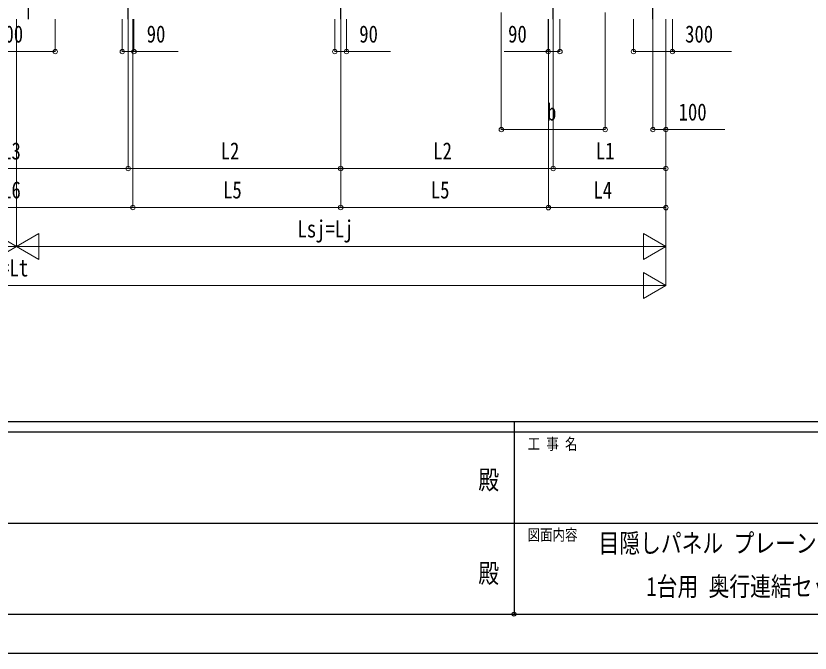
# Model space of a CAD drawing. Units: millimetres, scale not verified. Extents: x -16820 to 16820, y -11880 to 11880.
# Drawn here: x -3856 to 2261, y -11880 to -6975 of the extents above; entities that cross this region are included whole.
import ezdxf
from ezdxf.enums import TextEntityAlignment as Align

# ---------------------------------------------------------------- set-up
doc = ezdxf.new("R2010")
doc.units = ezdxf.units.MM
doc.header["$LTSCALE"] = 60
doc.header["$PDMODE"] = 32
doc.header["$PDSIZE"] = 30
for name, color, linetype in [('0-2_USER1', 3, 'Continuous'), ('0-4_YKK_12', 2, 'Continuous'), ('0-8_YKK_ZWAK', 7, 'Continuous')]:
    doc.layers.add(name, color=color, linetype=linetype)
doc.layers.add('0-7_YKK_D', color=6, linetype='Continuous', lineweight=18)
doc.styles.add('ＭＳ ゴシック', font='')
doc.styles.get('ＭＳ ゴシック').set_extended_font_data('MS Gothic')

msp = doc.modelspace()

# ---------------------------------------------------------------- linework, layer by layer
at = {"layer": '0-4_YKK_12'}
for p, q in [((-2991.92, -7000), (-2991.92, -3379.97)), ((-1354.92, -7000), (-1354.92, -3379.97)), ((282.08, -7000), (282.08, -3379.97)), ((-3759.92, -7000), (-3759.92, -3752.5)), ((1050.08, -7000), (1050.08, -3752.5))]:
    msp.add_line(p, q, dxfattribs=at)
at = {"layer": '0-7_YKK_D'}
for p, q in [((-117.78, -6950), (-117.78, -7851)), ((682.22, -6950), (682.22, -7851)), ((-3852.92, -7001), (-3852.92, -8751)), ((-3852.92, -7001), (-3852.92, -8751)), ((-3552.92, -7000), (-3552.92, -7251)), ((-3037.12, -7000), (-3037.12, -7251)), ((-2991.92, -7001), (-2991.92, -8151)), ((-2991.92, -7001), (-2991.92, -8151)), ((-2954.92, -7001), (-2954.92, -8451)), ((-2954.92, -7001), (-2954.92, -8451)), ((-2946.72, -7000), (-2946.72, -7251)), ((-1400.12, -7000), (-1400.12, -7251)), ((-1354.92, -7000), (-1354.92, -8151)), ((-1354.92, -7000), (-1354.92, -8151)), ((-1354.92, -7000), (-1354.92, -8451)), ((-1354.92, -7000), (-1354.92, -8451)), ((-1309.72, -7000), (-1309.72, -7251)), ((243.88, -7000), (243.88, -7251)), ((245.08, -7000), (245.08, -8452)), ((245.08, -7000), (245.08, -8451)), ((282.08, -7000), (282.08, -8151)), ((282.08, -7000), (282.08, -8151)), ((334.28, -7000), (334.28, -7251)), ((900.08, -7000), (900.08, -7251)), ((1050.08, -7001), (1050.08, -7851)), ((1150.08, -7001), (1150.08, -8751)), ((1150.08, -7001), (1150.08, -7851)), ((1150.08, -7001), (1150.08, -9051)), ((1150.08, -7002), (1150.08, -8151)), ((1200.08, -7000), (1200.08, -7251)), ((-4152.92, -7250), (-3552.92, -7250)), ((-117.78, -7850), (682.22, -7850)), ((1150.08, -8126.58), (1150.08, -8452)), ((-2991.92, -8150), (-4720.92, -8150)), ((-2991.92, -8150), (-1354.92, -8150)), ((-1354.92, -8150), (282.08, -8150)), ((1150.08, -8150), (282.08, -8150)), ((-4757.92, -8450), (-2954.92, -8450)), ((-1354.92, -8450), (-2954.92, -8450)), ((-1354.92, -8450), (245.08, -8450)), ((245.08, -8451), (1150.08, -8451)), ((-3852.92, -8750), (-4026.13, -8650)), ((-3852.92, -8750), (-3679.72, -8650)), ((-3679.72, -8850), (-3679.72, -8650)), ((1150.08, -8750), (976.87, -8650)), ((976.87, -8650), (976.87, -8850)), ((-3852.92, -8750), (-4199.33, -8750)), ((-3852.92, -8750), (-4026.13, -8850)), ((-3852.92, -8750), (-3679.72, -8850)), ((-3852.92, -8750), (-3506.51, -8750)), ((-3652.92, -8750), (950.08, -8750)), ((1150.08, -8750), (803.67, -8750)), ((1150.08, -8750), (976.87, -8850)), ((1150.08, -9050), (976.87, -8950)), ((976.87, -8950), (976.87, -9150)), ((-8662.92, -9050), (950.08, -9050)), ((1150.08, -9050), (803.67, -9050)), ((1150.08, -9050), (976.87, -9150))]:
    msp.add_line(p, q, dxfattribs=at)
for points in [[(-3037.12, -7250), (-2946.72, -7250), (-2607.52, -7250)], [(-1400.12, -7250), (-1309.72, -7250), (-970.52, -7250)], [(334.28, -7250), (243.88, -7250), (-95.32, -7250)], [(900.08, -7250), (1200.08, -7250), (1654.48, -7250)], [(1050.08, -7850), (1150.08, -7850), (1604.48, -7850)]]:
    msp.add_lwpolyline(points, dxfattribs=at)
for centre in [(-3552.92, -7250), (-3037.12, -7250), (-2946.72, -7250), (-1400.12, -7250), (-1309.72, -7250), (243.88, -7250), (334.28, -7250), (900.08, -7250), (1200.08, -7250), (-117.78, -7850), (682.22, -7850), (1050.08, -7850), (1150.08, -7850), (-2991.92, -8150), (-2991.92, -8150), (-1354.92, -8150), (-1354.92, -8150), (282.08, -8150), (282.08, -8150), (1150.08, -8150), (-2954.92, -8450), (-2954.92, -8450), (-1354.92, -8450), (-1354.92, -8450), (245.08, -8450), (245.08, -8451), (1150.08, -8451)]:
    msp.add_circle(centre, 17, dxfattribs=at)
at = {"layer": '0-8_YKK_ZWAK'}
for p, q in [((15580.08, -10100), (-15619.92, -10100)), ((-19.92, -10100), (-19.92, -11580)), ((-19.92, -10180), (-5219.92, -10180)), ((5180.08, -10180), (-19.92, -10180)), ((-5189.92, -10880), (-19.92, -10880)), ((-19.92, -10880), (5180.08, -10880)), ((-5219.92, -11580), (-19.92, -11580)), ((-19.92, -11580), (5180.08, -11580))]:
    msp.add_line(p, q, dxfattribs=at)
msp.add_lwpolyline([(-16820, -11880), (16820, -11880), (16820, 11880), (-16820, 11880)], close=True, dxfattribs=at)
msp.add_point((-19.92, -11580), dxfattribs=at)

# ---------------------------------------------------------------- texts
at = {"layer": '0-2_USER1', "style": 'ＭＳ ゴシック', "width": 0.8}
for s, p in [('目隠しパネル プレーンルーフ 横格子\u3000600タイプ', (631.2, -11150.97)), ('1台用 奥行連結セット 3本柱用\u3000納まり図', (999.2, -11484.31))]:
    msp.add_text(s, height=146.6, dxfattribs=at).set_placement(p, align=Align.BOTTOM_LEFT)
at = {"layer": '0-7_YKK_D', "style": 'ＭＳ ゴシック', "width": 0.8}
for s, p in [('600', (-4016.12, -7220)), ('90', (-2848.72, -7220)), ('90', (-1211.72, -7220)), ('90', (-65.32, -7220)), ('300', (1298.08, -7220)), ('b', (234.22, -7820)), ('100', (1248.08, -7820)), ('L3', (-3962.02, -8120)), ('L2', (-2279.02, -8120)), ('L2', (-642.02, -8120)), ('L1', (610.48, -8120)), ('L6', (-3962.02, -8420)), ('L5', (-2260.52, -8420)), ('L5', (-660.52, -8420)), ('L4', (591.98, -8421)), ('Lsj=Lj', (-1687.42, -8720)), ('Lst=Lt', (-4192.42, -9020))]:
    msp.add_text(s, height=132, dxfattribs=at).set_placement(p, align=Align.BOTTOM_LEFT)
at = {"layer": '0-8_YKK_ZWAK', "style": 'ＭＳ ゴシック', "width": 0.8}
for s, height, p in [('工 事 名', 87.98, (85.08, -10340)), ('殿', 146.6, (-294.67, -10663.33)), ('図面内容', 87.98, (85.08, -11040)), ('殿', 146.6, (-294.67, -11383.33))]:
    msp.add_text(s, height=height, dxfattribs=at).set_placement(p, align=Align.BOTTOM_LEFT)

doc.saveas('drawing.dxf')
